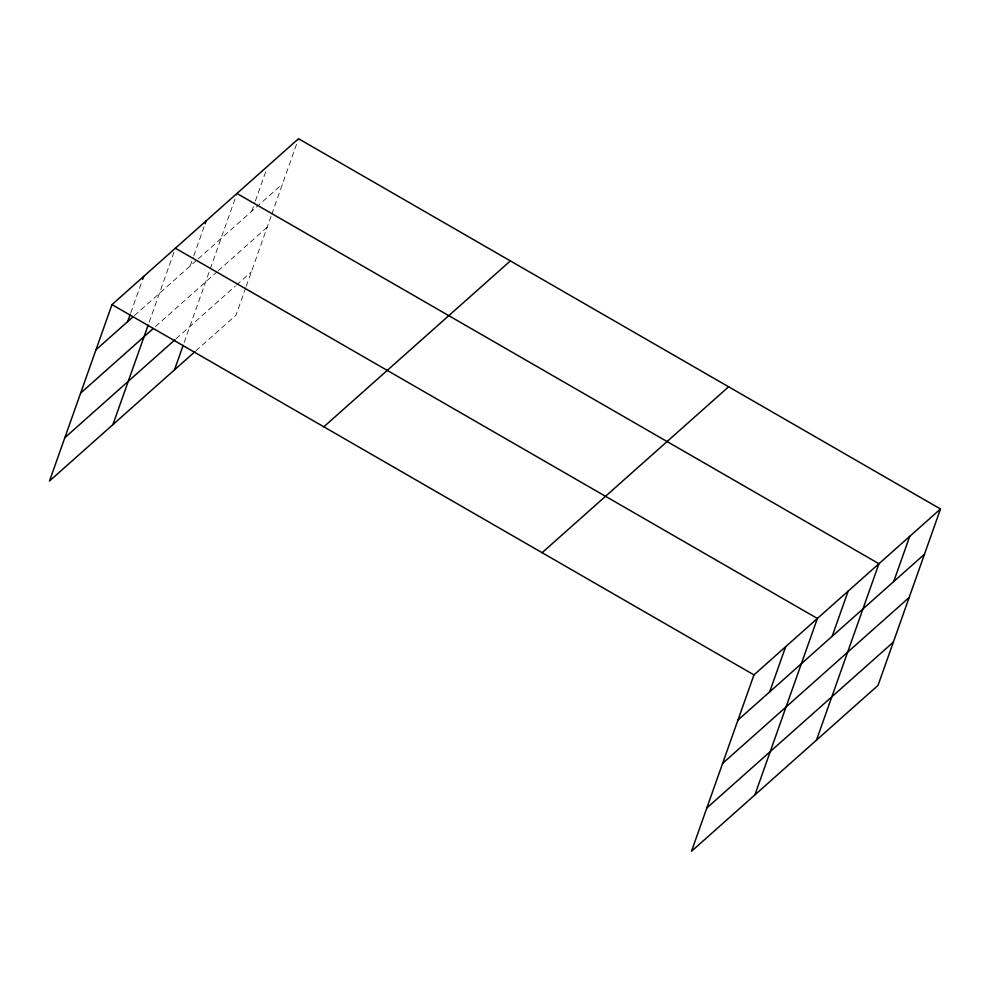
<?xml version="1.0" encoding="UTF-8"?>
<svg xmlns="http://www.w3.org/2000/svg" width="990" height="990" viewBox="0 0 990 990"><rect width="100%" height="100%" fill="white"/><g stroke="black" fill="none" stroke-linecap="round" stroke-linejoin="round"><path stroke-width="0.74" stroke-dasharray="4.95 3.71" d="M130.767 312.865L142.127 280.789M149.168 322.27L174.871 249.666M190.167 266.038L193.26 257.289M193.78 255.828L205.14 223.752M184.19 342.441L209.694 270.418M210.214 268.971L236.437 194.919M251.72 211.291L254.814 202.542M255.333 201.081L265.667 171.926M245.755 287.694L236.041 315.117L196.144 350.596M246.263 286.246L271.26 215.672M271.767 214.224L298.51 138.711M134.467 315.575L196.998 259.949M198.136 258.935L282.497 183.917M155.455 326.564L217.008 271.817M218.147 270.802L267.164 227.205M176.133 338.729L235.41 286.011M236.548 284.996L251.373 271.817"/><path stroke-width="1.49" d="M940.5 508.984L753.959 674.883L691.49 851.289L878.031 685.377L940.5 508.984L298.51 138.711L111.969 304.623L49.5 481.016L195.005 351.611M127.673 321.614L130.247 314.325M142.647 279.329L143.674 276.42M112.922 424.611L148.141 325.166M205.14 223.752L206.167 220.844M174.488 369.864L183.175 345.324M769.663 691.886L785.676 646.68M754.912 794.871L817.381 618.478L175.391 248.218M832.157 636.31L848.158 591.104M816.478 740.124L878.947 563.731L236.944 193.471M893.71 581.563L909.723 536.357M95.956 349.817L133.328 316.577M80.623 393.117L153.165 328.593M64.833 437.716L174.995 339.743M323.817 426.814L510.37 260.902M542.099 552.705L728.64 386.793M737.958 720.089L924.499 554.19M722.626 763.377L909.166 597.477M706.823 807.988L893.364 642.089M111.969 304.623L753.959 674.883"/></g></svg>
